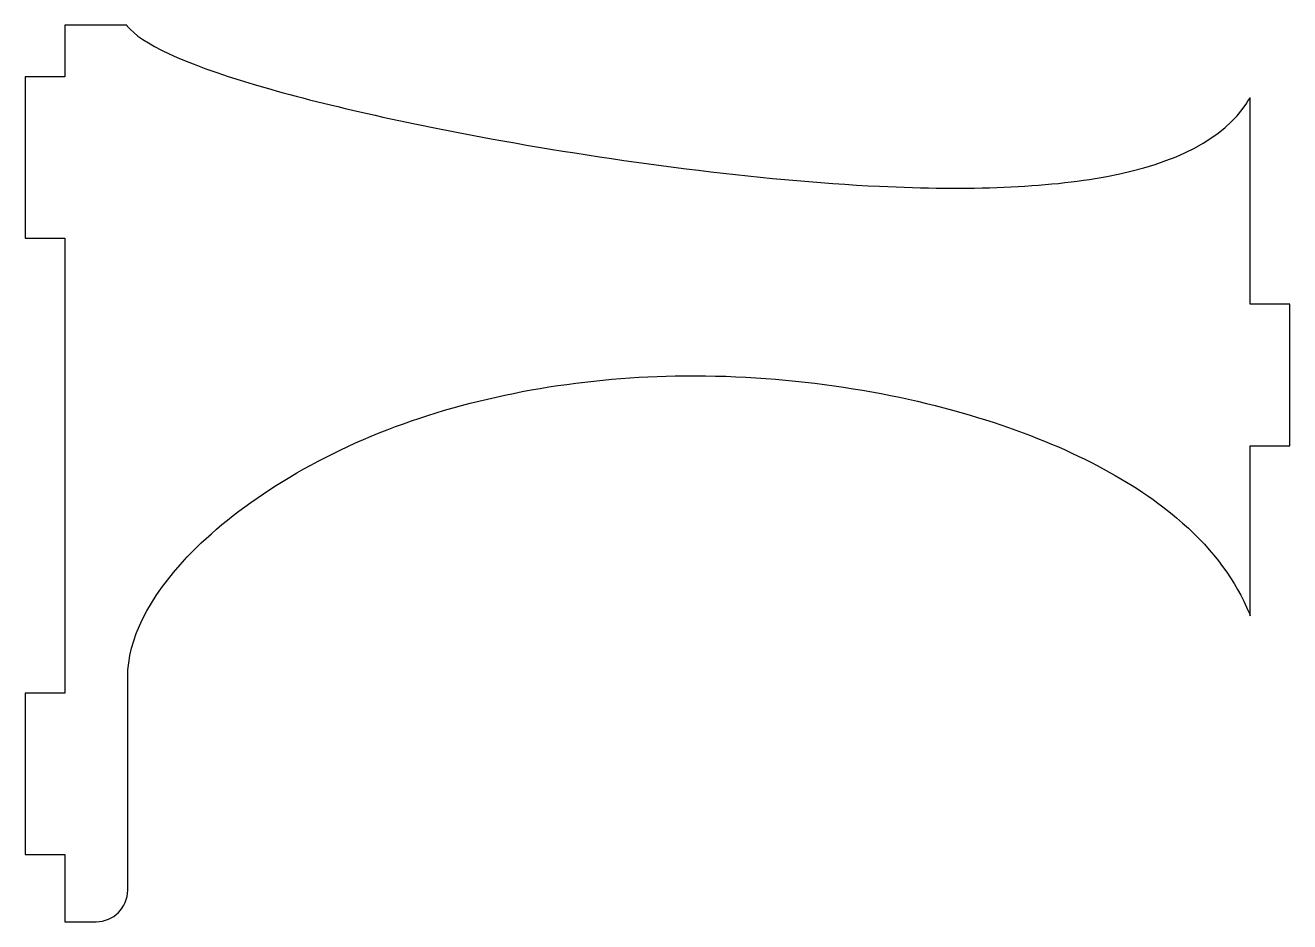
# Model space of a CAD drawing. Header units: millimetres. Extents: x -32.1 to 32.1, y -22.8 to 22.8.
import ezdxf

# ---------------------------------------------------------------- set-up
doc = ezdxf.new("R2010")
doc.units = ezdxf.units.MM
doc.layers.get('0').update_dxf_attribs({"linetype": 'CONTINUOUS'})

msp = doc.modelspace()

# ---------------------------------------------------------------- linework, layer by layer
for p, q in [((-26.952, 22.77), (-30.1, 22.77)), ((-30.1, 22.77), (-30.1, 20.153)), ((-30.1, 20.153), (-32.1, 20.153)), ((-32.1, 20.153), (-32.1, 11.953)), ((30.1, 8.599), (30.1, 19.106)), ((-32.1, 11.953), (-30.1, 11.953)), ((-30.1, 11.953), (-30.1, -11.16)), ((32.1, 8.599), (30.1, 8.599)), ((32.1, 1.399), (32.1, 8.599)), ((30.1, -7.225), (30.1, 1.399)), ((30.1, 1.399), (32.1, 1.399)), ((-26.9, -21.17), (-26.9, -10.337)), ((-30.1, -11.16), (-32.1, -11.16)), ((-32.1, -11.16), (-32.1, -19.36)), ((-32.1, -19.36), (-30.1, -19.36)), ((-30.1, -19.36), (-30.1, -22.77)), ((-30.1, -22.77), (-28.5, -22.77))]:
    msp.add_line(p, q)
msp.add_arc((-28.5, -21.17), 1.6, 270, 360)
for points, knots in [([(-26.952, 22.77), (-26.942, 22.757), (-26.932, 22.745), (-26.921, 22.732), (-26.229, 21.854), (-24.08, 20.834), (-20.536, 19.778), (-17.424, 18.851), (-13.212, 17.879), (-8.44, 17.006), (-2.141, 15.854), (5.06, 14.891), (11.277, 14.592), (15.786, 14.375), (19.754, 14.515), (22.812, 15.091), (26.392, 15.765), (28.754, 17.021), (29.916, 18.821), (29.977, 18.916), (30.039, 19.011), (30.1, 19.106)], [-0.00282, -0.00282, -0.00282, -0.00282, 0, 0, 0, 0.205643, 0.205643, 0.205643, 0.386238, 0.386238, 0.386238, 0.624656, 0.624656, 0.624656, 0.797578, 0.797578, 0.797578, 1, 1, 1, 1.010492, 1.010492, 1.010492, 1.010492]), ([(-26.9, -10.337), (-26.9, -8.441), (-25.845, -6.326), (-23.874, -4.241), (-21.473, -1.701), (-17.728, 0.728), (-13.309, 2.381), (-8.971, 4.002), (-3.999, 4.865), (0.893, 4.956), (6.406, 5.058), (11.789, 4.218), (16.253, 2.852), (20.531, 1.542), (23.958, -0.228), (26.359, -2.254), (28.004, -3.642), (29.184, -5.159), (29.909, -6.793), (29.972, -6.937), (30.036, -7.081), (30.1, -7.225)], [0, 0, 0, 0, 0.144066, 0.144066, 0.144066, 0.31963, 0.31963, 0.31963, 0.491978, 0.491978, 0.491978, 0.686221, 0.686221, 0.686221, 0.87239, 0.87239, 0.87239, 1, 1, 1, 1.011123, 1.011123, 1.011123, 1.011123])]:
    msp.add_open_spline(points, degree=3, knots=knots)

doc.saveas('drawing.dxf')
